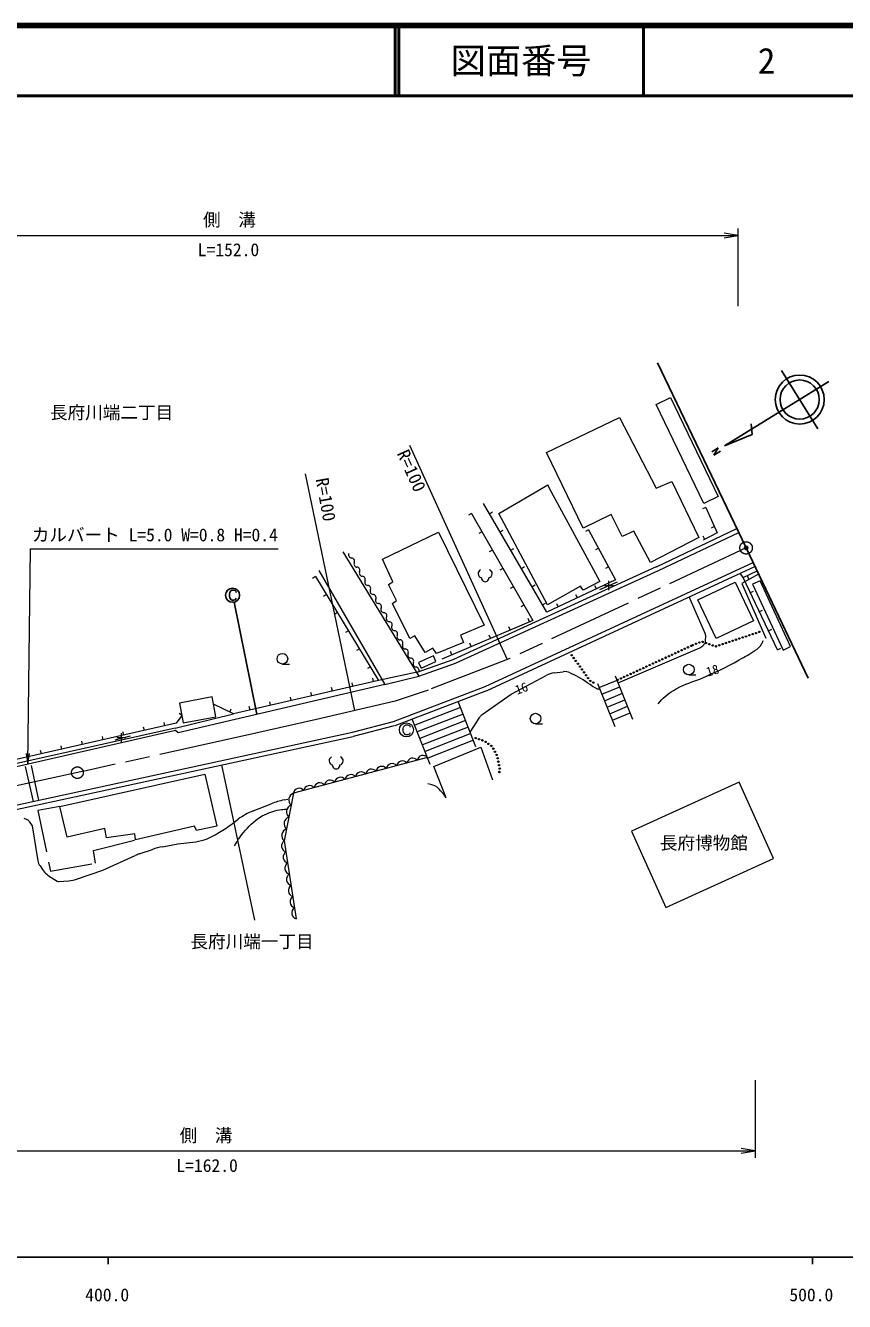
# Model space of a CAD drawing. Units: millimetres, scale not verified. Extents: x 40000 to 680000, y 20000 to 380000.
# Drawn here: x 456244 to 572553, y 198715 to 380000 of the extents above; entities that cross this region are included whole.
import ezdxf
from ezdxf.enums import TextEntityAlignment as Align

# ---------------------------------------------------------------- set-up
doc = ezdxf.new("R2010")
doc.units = ezdxf.units.MM
doc.header["$LTSCALE"] = 1000
doc.header["$PDMODE"] = 32
doc.header["$PDSIZE"] = 500
doc.linetypes.add('CHAIN', pattern=[18.5, 12, -1.5, 3.5, -1.5])
doc.linetypes.add('DASHED', pattern=[7.5, 6, -1.5])
for name, color, linetype, lineweight in [('M-BMK', 2, 'CHAIN', 13), ('M-BMK-OTRS', 5, 'Continuous', 25), ('M-BMK-SRVR', 3, 'Continuous', 25), ('M-STR-HTXT', 7, 'Continuous', 13), ('M-STR-STRC', 7, 'Continuous', 25), ('M-TTL', 2, 'Continuous', 140), ('M-TTL-BAND', 7, 'Continuous', 25), ('M-TTL-LINE', 7, 'Continuous', 50), ('M-WORK', 1, 'Continuous', 13)]:
    doc.layers.add(name, color=color, linetype=linetype, lineweight=lineweight)
for name, color, linetype in [('M-BMK-HTXT', 7, 'Continuous'), ('M-OTRS', 6, 'Continuous'), ('M-TTL-TXT', 7, 'Continuous')]:
    doc.layers.add(name, color=color, linetype=linetype)
doc.styles.add('ＭＳ ゴシック', font='')
doc.styles.get('ＭＳ ゴシック').set_extended_font_data('MS Gothic')

# ---------------------------------------------------------------- blocks, each defined once
blk = doc.blocks.new('plus')
at = {"color": 0, "linetype": 'Continuous', "lineweight": -2}
for p, q in [((-1.25, 0), (1.25, 0)), ((0, -1.25), (0, 1.25))]:
    blk.add_line(p, q, dxfattribs=at)
blk = doc.blocks.new('open_arrow')
at = {"color": 0, "linetype": 'Continuous', "lineweight": -2}
blk.add_lwpolyline([(7.5, 1.25), (0, 0), (7.5, -1.25)], dxfattribs=at)

msp = doc.modelspace()

# ---------------------------------------------------------------- linework, layer by layer
at = {"layer": 'M-BMK'}
for p, q in [((558581, 305786), (525040, 290061)), ((525040, 290061), (513431, 285576)), ((513431, 285576), (508734, 283992)), ((508734, 283992), (497546, 281407)), ((497546, 281407), (487044, 279032)), ((487044, 279032), (464415, 274024)), ((464529, 274049), (398917, 259684))]:
    msp.add_line(p, q, dxfattribs=at)
for centre, radius in [((558581, 305786), 880), ((463607, 273847), 828)]:
    msp.add_circle(centre, radius, dxfattribs=at)
at = {"layer": 'M-BMK-OTRS'}
for q in [(545975, 332096), (567381, 287267)]:
    msp.add_line((558581, 305786), q, dxfattribs=at)
at = {"layer": 'M-BMK-SRVR'}
for p, q in [((563631, 331004), (568757, 322713)), ((555534, 320268), (570339, 329421)), ((559453, 321873), (559313, 323423)), ((555534, 320268), (559453, 321873)), ((554632, 320009), (553718, 319437)), ((554009, 318969), (554632, 320009)), ((554923, 319534), (554009, 318969))]:
    msp.add_line(p, q, dxfattribs=at)
for radius in [3481, 2785]:
    msp.add_circle((566194, 326858), radius, dxfattribs=at)
at = {"layer": 'M-OTRS'}
msp.add_point((558581, 305786), dxfattribs=at)
at = {"layer": 'M-STR-HTXT'}
for p, q in [((411961, 350178), (557467, 350178)), ((557467, 340129), (557467, 351178)), ((510794, 320373), (524643, 289908)), ((502992, 282665), (495993, 316301)), ((559877, 230172), (559877, 219114)), ((403871, 220114), (559877, 220114))]:
    msp.add_line(p, q, dxfattribs=at)
msp.add_lwpolyline([(456561, 275059), (456931, 305666), (492131, 305666)], dxfattribs=at)
at = {"layer": 'M-STR-STRC'}
for p, q in [((485191, 299242), (485243, 299460)), ((485191, 298911), (485191, 299242)), ((485243, 299460), (485297, 299528)), ((485297, 299528), (485412, 299683)), ((485412, 299683), (485567, 299789)), ((485567, 299789), (485846, 299791)), ((485846, 299791), (486008, 299739)), ((486008, 299739), (486118, 299629)), ((486118, 299629), (486176, 299460)), ((485238, 298700), (485191, 298911)), ((485351, 298531), (485238, 298700)), ((485457, 298423), (485351, 298531)), ((485574, 298367), (485457, 298423)), ((485848, 298367), (485574, 298367)), ((486010, 298419), (485848, 298367)), ((489112, 282139), (485890, 298080)), ((486120, 298534), (486010, 298419)), ((486170, 298635), (486120, 298534))]:
    msp.add_line(p, q, dxfattribs=at)
msp.add_circle((485654, 299051), 1000, dxfattribs=at)
msp.add_circle((485654, 299051), 1000, dxfattribs=at)
at = {"layer": 'M-TTL'}
msp.add_line((680000, 380000), (40000, 380000), dxfattribs=at)
at = {"layer": 'M-TTL-BAND'}
for p, q in [((40000, 205000), (579000, 205000)), ((468000, 205000), (468000, 204000)), ((568000, 205000), (568000, 204000))]:
    msp.add_line(p, q, dxfattribs=at)
at = {"layer": 'M-TTL-LINE'}
for p, q in [((508747, 380000), (508747, 370000)), ((509247, 380000), (509247, 370000)), ((543997, 380000), (543997, 370000)), ((40000, 370000), (680000, 370000))]:
    msp.add_line(p, q, dxfattribs=at)
at = {"layer": 'M-WORK'}
for p, q in [((530229, 319335), (540625, 324295)), ((540625, 324295), (545797, 314269)), ((535453, 308569), (530229, 319335)), ((523474, 310680), (530405, 314749)), ((530405, 314749), (530546, 314374)), ((530546, 314374), (537828, 301023)), ((545797, 314269), (548013, 315219)), ((548013, 315219), (551866, 307250)), ((519568, 310685), (519134, 310437)), ((522133, 310644), (522565, 310895)), ((530387, 297698), (523474, 310680)), ((539411, 310522), (535453, 308569)), ((540995, 307408), (539411, 310522)), ((552853, 311538), (552397, 311332)), ((523642, 308051), (524075, 308302)), ((536200, 308372), (535760, 308134)), ((536200, 308372), (540047, 301242)), ((545871, 303112), (557269, 308524)), ((554087, 308804), (553632, 308598)), ((506938, 304172), (514889, 308007)), ((514889, 308007), (521397, 294814)), ((521059, 308082), (520625, 307833)), ((542631, 308147), (540995, 307408)), ((545005, 303714), (542631, 308147)), ((551866, 307250), (545005, 303714)), ((546128, 302570), (557528, 307982)), ((552704, 306987), (552476, 307432)), ((501312, 305216), (512085, 287557)), ((522549, 305478), (522115, 305230)), ((525152, 305458), (525584, 305710)), ((537624, 305732), (537184, 305494)), ((508415, 300971), (506938, 304172)), ((517054, 289958), (545879, 303116)), ((521532, 286089), (559573, 303699)), ((521784, 285545), (559830, 303157)), ((524040, 302875), (523606, 302626)), ((526661, 302865), (527093, 303117)), ((539049, 303091), (538609, 302854)), ((497430, 301711), (497003, 301451)), ((497892, 302590), (507264, 286383)), ((507782, 300584), (508415, 300971)), ((517303, 289412), (546128, 302570)), ((537828, 301023), (535453, 299756)), ((537804, 299862), (540294, 300973)), ((540047, 301242), (539833, 301694)), ((558173, 301597), (557732, 302185)), ((560365, 302032), (557966, 300731)), ((558730, 301854), (558939, 301399)), ((498987, 299147), (498560, 298887)), ((508908, 298332), (507782, 300584)), ((525530, 300271), (525096, 300023)), ((528170, 300273), (528602, 300524)), ((535084, 300337), (530387, 297698)), ((534620, 298681), (534407, 299133)), ((535453, 299756), (535084, 300337)), ((537334, 299961), (537120, 300414)), ((557966, 300731), (561394, 292966)), ((559195, 299441), (559647, 299655)), ((508345, 297875), (508908, 298332)), ((510843, 292914), (508345, 297875)), ((527021, 297668), (526587, 297419)), ((529679, 297680), (530111, 297931)), ((531907, 297401), (531694, 297853)), ((552801, 293511), (550500, 298837)), ((500545, 296582), (500117, 296323)), ((527822, 295296), (527626, 295756)), ((560481, 296730), (560933, 296944)), ((502102, 294018), (501674, 293759)), ((521397, 294814), (518020, 293371)), ((525062, 294119), (524866, 294579)), ((561766, 294020), (562218, 294234)), ((511547, 293266), (510843, 292914)), ((512989, 290909), (511547, 293266)), ((518442, 292351), (514607, 290768)), ((518020, 293371), (518442, 292351)), ((519543, 291765), (519347, 292225)), ((522303, 292942), (522107, 293402)), ((552556, 292010), (552697, 292197)), ((552831, 292587), (552843, 293302)), ((503659, 291454), (503232, 291195)), ((514080, 291542), (512989, 290909)), ((514607, 290768), (514080, 291542)), ((516784, 290588), (516588, 291048)), ((540418, 286597), (552009, 291582)), ((563051, 291309), (563503, 291523)), ((492726, 289285), (493726, 289285)), ((505216, 288890), (504789, 288630)), ((511884, 288122), (517102, 289978)), ((512085, 287557), (517303, 289412)), ((502746, 286116), (502633, 286603)), ((505669, 286791), (505556, 287279)), ((511884, 288122), (506390, 286958)), ((507264, 286383), (512085, 287557)), ((525236, 285023), (530208, 287665)), ((531305, 288020), (532585, 288197)), ((533611, 288028), (534086, 287790)), ((539969, 280361), (537506, 286483)), ((537729, 285928), (540263, 286983)), ((542502, 281417), (540039, 287538)), ((550446, 287740), (551446, 287740)), ((507264, 286383), (477927, 279524)), ((496900, 284765), (496787, 285252)), ((499823, 285441), (499710, 285928)), ((508515, 281117), (521532, 286089)), ((508729, 280556), (521746, 285529)), ((521083, 282089), (525236, 285023)), ((536728, 286117), (537272, 285831)), ((538103, 285000), (540636, 286056)), ((538476, 284072), (541009, 285128)), ((485252, 282455), (485470, 282905)), ((488131, 282739), (488018, 283226)), ((491054, 283414), (490941, 283901)), ((493977, 284090), (493864, 284577)), ((518010, 283109), (511520, 280576)), ((520220, 277531), (517668, 283971)), ((538849, 283145), (541382, 284200)), ((539222, 282217), (541755, 283272)), ((477475, 280192), (485785, 282197)), ((478461, 281962), (478062, 282265)), ((502669, 279592), (508515, 281117)), ((513731, 274998), (511179, 281438)), ((518378, 282179), (511889, 279646)), ((518746, 281250), (512257, 278717)), ((519392, 279621), (520748, 281739)), ((539596, 281289), (542129, 282345)), ((477540, 279841), (398394, 261802)), ((477475, 280192), (398651, 262476)), ((403555, 258077), (502669, 279592)), ((470195, 279179), (470085, 279667)), ((473121, 279841), (473011, 280329)), ((476047, 280503), (475937, 280991)), ((477927, 279524), (477540, 279841)), ((502821, 279012), (508667, 280536)), ((509884, 280112), (509936, 280330)), ((509884, 279781), (509884, 280112)), ((509931, 279570), (509884, 279781)), ((510044, 279401), (509931, 279570)), ((509936, 280330), (509990, 280397)), ((509990, 280397), (510104, 280553)), ((510149, 279293), (510044, 279401)), ((510104, 280553), (510260, 280658)), ((510266, 279237), (510149, 279293)), ((510260, 280658), (510538, 280661)), ((510541, 279237), (510266, 279237)), ((510538, 280661), (510700, 280609)), ((510703, 279289), (510541, 279237)), ((510700, 280609), (510811, 280499)), ((510813, 279403), (510703, 279289)), ((510811, 280499), (510869, 280330)), ((510862, 279504), (510813, 279403)), ((519115, 280320), (512626, 277787)), ((519483, 279391), (512994, 276857)), ((528677, 280788), (529677, 280788)), ((403682, 257490), (502796, 279006)), ((461417, 277193), (461307, 277681)), ((464343, 277855), (464233, 278343)), ((467269, 278517), (467159, 279005)), ((468960, 278514), (471167, 279092)), ((519852, 278461), (513363, 275928)), ((514245, 274725), (520930, 277469)), ((520930, 277469), (522548, 272825)), ((458491, 276531), (458381, 277019)), ((484060, 274939), (488747, 252889)), ((516005, 270268), (514245, 274725)), ((461122, 269039), (481704, 273612)), ((481704, 273612), (483392, 266224)), ((462178, 264676), (461122, 269039)), ((488558, 268406), (491151, 269431)), ((492965, 269968), (493507, 270077)), ((456002, 267368), (456409, 267210)), ((456774, 266909), (457170, 266272)), ((485623, 266615), (486450, 267231)), ((457170, 266272), (457994, 261342)), ((467490, 265908), (462178, 264676)), ((467737, 264571), (467490, 265908)), ((471783, 265134), (467737, 264571)), ((471882, 264290), (471783, 265134)), ((480226, 266259), (471882, 264290)), ((480543, 265626), (480226, 266259)), ((483392, 266224), (480543, 265626)), ((483155, 265009), (483809, 265395)), ((472396, 262301), (474271, 262940)), ((475697, 263315), (477867, 263722)), ((477867, 263722), (479994, 263957)), ((467246, 260001), (471800, 262065)), ((458301, 260593), (458666, 260075)), ((463479, 258698), (467246, 260001)), ((459968, 258887), (460730, 258449)), ((460995, 258387), (462403, 258480))]:
    msp.add_line(p, q, dxfattribs=at)
at = {"layer": 'M-WORK', "linetype": 'DASHED'}
for p, q in [((457389, 269763), (456251, 274747)), ((457048, 274864), (458096, 269917))]:
    msp.add_line(p, q, dxfattribs=at)
at = {"layer": 'M-WORK'}
for points in [[(545807, 326145), (547848, 327130), (554634, 313073), (552594, 312088)], [(559514, 300610), (563850, 291270), (564907, 291761), (560571, 301101)], [(551735, 298413), (557048, 300911), (559625, 295429), (554313, 292931)], [(512077, 289504), (512429, 288706), (514531, 289633), (514179, 290431)], [(478127, 283743), (478655, 280928), (483292, 281798), (482764, 284612)], [(542283, 265514), (547203, 254704), (562496, 261665), (557576, 272474)]]:
    msp.add_lwpolyline(points, close=True, dxfattribs=at)
for points in [[(540047, 301242), (530287, 296636), (521304, 312069)], [(519568, 310685), (528270, 295487), (515346, 289975)], [(552853, 311538), (554495, 307903), (552477, 306871)], [(497430, 301711), (506390, 286958), (485785, 282197), (482961, 283563)], [(563051, 291309), (558173, 301597), (560141, 302503)], [(478461, 281962), (477623, 280860), (446522, 273824)], [(513351, 275987), (494300, 270921), (492981, 264166), (494670, 253084)]]:
    msp.add_lwpolyline(points, dxfattribs=at)
at = {"layer": 'M-WORK', "linetype": 'DASHED'}
msp.add_lwpolyline([(461122, 269039), (457991, 268476), (459774, 259863), (466185, 260989), (465914, 262771), (471882, 264290)], dxfattribs=at)
at = {"layer": 'M-WORK'}
for centre, radius in [((559994, 293683), 100), ((560468, 293840), 100), ((550785, 291865), 100), ((551014, 291966), 100), ((551477, 292153), 100), ((551941, 292341), 100), ((552407, 292422), 100), ((552879, 292259), 100), ((553352, 292095), 100), ((553825, 291932), 100), ((554297, 291798), 100), ((554772, 291955), 100), ((555247, 292112), 100), ((555721, 292269), 100), ((556196, 292426), 100), ((556671, 292583), 100), ((557146, 292740), 100), ((557620, 292897), 100), ((558095, 293054), 100), ((558570, 293211), 100), ((559044, 293369), 100), ((559519, 293526), 100), ((492726, 290035), 750), ((533813, 290540), 100), ((534105, 290134), 100), ((546703, 289971), 100), ((547157, 290182), 100), ((547610, 290392), 100), ((548064, 290603), 100), ((548517, 290813), 100), ((548971, 291024), 100), ((549425, 291234), 100), ((549878, 291444), 100), ((550332, 291655), 100), ((534396, 289727), 100), ((534687, 289321), 100), ((534979, 288915), 100), ((535270, 288508), 100), ((543075, 288288), 100), ((543528, 288498), 100), ((543982, 288709), 100), ((544435, 288919), 100), ((544889, 289130), 100), ((545342, 289340), 100), ((545796, 289551), 100), ((546250, 289761), 100), ((550446, 288490), 750), ((535561, 288102), 100), ((535853, 287696), 100), ((536144, 287289), 100), ((536439, 286887), 100), ((536878, 286648), 100), ((540353, 287025), 100), ((540807, 287236), 100), ((541260, 287446), 100), ((541714, 287657), 100), ((542168, 287867), 100), ((542621, 288078), 100), ((528677, 281538), 750), ((510346, 279921), 1000), ((510346, 279921), 1000), ((520181, 278751), 100), ((520656, 278596), 100), ((521131, 278440), 100), ((521575, 278222), 100), ((521986, 277937), 100), ((522397, 277652), 100), ((522683, 277257), 100), ((522912, 276813), 100), ((523142, 276369), 100), ((523302, 275900), 100), ((523397, 275409), 100), ((523493, 274919), 100), ((523554, 273941), 100), ((523589, 274428), 100)]:
    msp.add_circle(centre, radius, dxfattribs=at)
for centre, radius, start, end in [((502575, 304786), 452, 154.46432, 266.75427), ((502524, 303884), 452, 334.46432, 86.75427), ((503339, 303495), 452, 154.46432, 266.75427), ((503288, 302593), 452, 334.46432, 86.75427), ((504103, 302204), 452, 154.46432, 266.75427), ((504051, 301302), 452, 334.46432, 86.75427), ((504866, 300913), 452, 154.46432, 266.75427), ((521119, 302134), 599, 113.44836, 257.2818), ((521521, 301518), 534, 176.52859, 3.47141), ((521922, 302134), 599, 282.7182, 66.55164), ((504815, 300011), 452, 334.46432, 86.75427), ((505630, 299622), 452, 154.46432, 266.75427), ((505579, 298720), 452, 334.46432, 86.75427), ((506394, 298331), 452, 154.46432, 266.75427), ((506343, 297429), 452, 334.46432, 86.75427), ((507158, 297040), 452, 154.46432, 266.75427), ((507106, 296138), 452, 334.46432, 86.75427), ((507921, 295749), 452, 154.46432, 266.75427), ((507870, 294847), 452, 334.46432, 86.75427), ((508685, 294458), 452, 154.46432, 266.75427), ((508634, 293556), 452, 334.46432, 86.75427), ((509449, 293167), 452, 154.46432, 266.75427), ((509398, 292265), 452, 334.46432, 86.75427), ((510213, 291876), 452, 154.46432, 266.75427), ((551472, 292830), 1359, 293.26982, 322.88314), ((552168, 292597), 664, 322.88314, 359.07595), ((552336, 293310), 507, 359.07595, 23.37159), ((510162, 290974), 452, 334.46432, 86.75427), ((510976, 290585), 452, 154.46432, 266.75427), ((510925, 289683), 452, 334.46432, 86.75427), ((511740, 289294), 452, 154.46432, 266.75427), ((511689, 288392), 452, 334.46432, 86.75427), ((531756, 284752), 3299, 97.86455, 117.98826), ((532825, 286457), 1756, 63.43495, 97.86455), ((527135, 273888), 15543, 51.8863, 63.43495), ((537619, 286489), 744, 242.20375, 283.6619), ((521810, 281060), 1261, 125.23544, 147.37428), ((499949, 275528), 599, 113.44836, 257.2818), ((500752, 275528), 599, 282.7182, 66.55164), ((511237, 275089), 825, 38.0849, 171.69889), ((512702, 275479), 825, 38.0849, 171.69889), ((500350, 274912), 534, 176.52859, 3.47141), ((503909, 273140), 825, 38.0849, 171.69889), ((505375, 273530), 825, 38.0849, 171.69889), ((506840, 273920), 825, 38.0849, 171.69889), ((508306, 274310), 825, 38.0849, 171.69889), ((509771, 274699), 825, 38.0849, 171.69889), ((496582, 271192), 825, 38.0849, 171.69889), ((498048, 271582), 825, 38.0849, 171.69889), ((499513, 271971), 825, 38.0849, 171.69889), ((500978, 272361), 825, 38.0849, 171.69889), ((502444, 272751), 825, 38.0849, 171.69889), ((494617, 269983), 990, 108.61952, 229.27757), ((495117, 270802), 825, 38.0849, 171.69889), ((491923, 259889), 9158, 111.56006, 126.70338), ((495082, 259482), 10697, 101.41584, 111.56006), ((494287, 268294), 990, 108.61952, 229.27757), ((456140, 266514), 747, 31.90811, 68.87528), ((474381, 281375), 18554, 300.5406, 307.29426), ((493957, 266606), 990, 108.61952, 229.27757), ((479124, 271841), 7932, 276.29395, 300.5406), ((493627, 264917), 990, 108.61952, 229.27757), ((477593, 253204), 10287, 100.61966, 108.83843), ((493488, 263434), 891, 124.69984, 252.62843), ((459789, 261641), 1820, 189.48196, 215.16644), ((474537, 256027), 6629, 108.83843, 114.38093), ((493730, 261851), 891, 124.69984, 252.62843), ((462005, 262427), 4084, 215.16644, 240.08635), ((493971, 260267), 891, 124.69984, 252.62843), ((494212, 258684), 891, 124.69984, 252.62843), ((460964, 258856), 470, 240.08635, 273.77228), ((462132, 262591), 4120, 273.77228, 289.08025), ((494453, 257101), 891, 124.69984, 252.62843), ((494695, 255518), 891, 124.69984, 252.62843), ((494936, 253935), 891, 124.69984, 252.62843)]:
    msp.add_arc(centre, radius, start, end, dxfattribs=at)
for points, knots in [([(552034, 287148), (554711, 288367), (555500, 288667), (557601, 289868), (558478, 290370), (558990, 290622), (559821, 291197), (560279, 291515), (560587, 291700), (560838, 292198), (560917, 292357), (560959, 292429), (561010, 292620)], [0, 0, 0, 0, 1, 1, 1, 2, 2, 2, 3, 3, 3, 4, 4, 4, 4]), ([(546108, 283614), (546516, 284129), (546656, 284305), (547078, 284677), (547508, 285057), (547798, 285212), (548282, 285521), (549628, 286382), (550269, 286515), (552034, 287148)], [0, 0, 0, 0, 1, 1, 1, 2, 2, 2, 3, 3, 3, 3]), ([(516005, 270268), (515724, 270665), (515640, 270786), (515371, 271089), (515122, 271370), (514994, 271547), (514691, 271769), (514256, 272088), (513981, 272124), (513401, 272262)], [0, 0, 0, 0, 1, 1, 1, 2, 2, 2, 3, 3, 3, 3]), ([(485933, 263473), (486550, 264491), (486782, 264837), (487457, 265607), (488280, 266544), (488777, 267100), (489873, 267694), (490770, 268180), (491330, 268392), (492336, 268562), (492718, 268627), (492869, 268658), (493321, 268679)], [0, 0, 0, 0, 1, 1, 1, 2, 2, 2, 3, 3, 3, 4, 4, 4, 4])]:
    msp.add_open_spline(points, degree=3, knots=knots, dxfattribs=at)

# ---------------------------------------------------------------- block references
at = {"layer": 'M-STR-HTXT'}
for p, xscale, yscale, rotation in [((557467, 350178), 267, 267, 180), ((456561, 275059), 200, 200, 89.3), ((559877, 220114), 267, 267, 180)]:
    msp.add_blockref('open_arrow', p, dxfattribs=dict(at, xscale=xscale, yscale=yscale, rotation=rotation))
at = {"layer": 'M-WORK', "xscale": 520, "yscale": 520}
for p in [(539108, 300444), (469862, 278826)]:
    msp.add_blockref('plus', p, dxfattribs=at)

# ---------------------------------------------------------------- texts
at = {"layer": 'M-BMK-HTXT', "style": 'ＭＳ ゴシック'}
for s, p in [('長府川端二丁目', (459718, 323558)), ('長府川端一丁目', (479666, 248397))]:
    msp.add_text(s, height=1833, dxfattribs=at).set_placement(p, align=Align.BOTTOM_LEFT)
at = {"layer": 'M-STR-HTXT', "style": 'ＭＳ ゴシック'}
for s, p in [('側\u3000溝', (481460, 350935)), ('カルバート L=5.0 W=0.8 H=0.4', (457131, 306166)), ('側\u3000溝', (478129, 220841))]:
    msp.add_text(s, height=1833, dxfattribs=at).set_placement(p, align=Align.BOTTOM_LEFT)
for s, p in [('L=152.0', (485068, 346679)), ('L=162.0', (482033, 216570))]:
    msp.add_text(s, height=1833, dxfattribs=at).set_placement(p, align=Align.BOTTOM_CENTER)
for rotation, p in [(294.305, (508450, 318991)), (280.222, (496900, 315464))]:
    msp.add_text('R=100', height=1833, rotation=rotation, dxfattribs=at).set_placement(p, align=Align.BOTTOM_LEFT)
at = {"layer": 'M-TTL-BAND', "style": 'ＭＳ ゴシック'}
for s, p in [('400.0', (467844, 198195)), ('500.0', (567844, 198195))]:
    msp.add_text(s, height=1833, dxfattribs=at).set_placement(p, align=Align.BOTTOM_CENTER)
at = {"layer": 'M-TTL-TXT', "style": 'ＭＳ ゴシック'}
for s, p in [('図面番号', (526622, 375000)), ('2', (561497, 375000))]:
    msp.add_text(s, height=3666, dxfattribs=at).set_placement(p, align=Align.MIDDLE_CENTER)
at = {"layer": 'M-WORK', "style": 'ＭＳ ゴシック'}
for s, rotation, p in [('18', 17.103, (553261, 287104)), ('16', 20.225, (526195, 284536))]:
    msp.add_text(s, height=1320, rotation=rotation, dxfattribs=at).set_placement(p, align=Align.BOTTOM_LEFT)
msp.add_text('長府博物館', height=1833, dxfattribs=at).set_placement((546337, 262401), align=Align.BOTTOM_LEFT)

doc.saveas('drawing.dxf')
